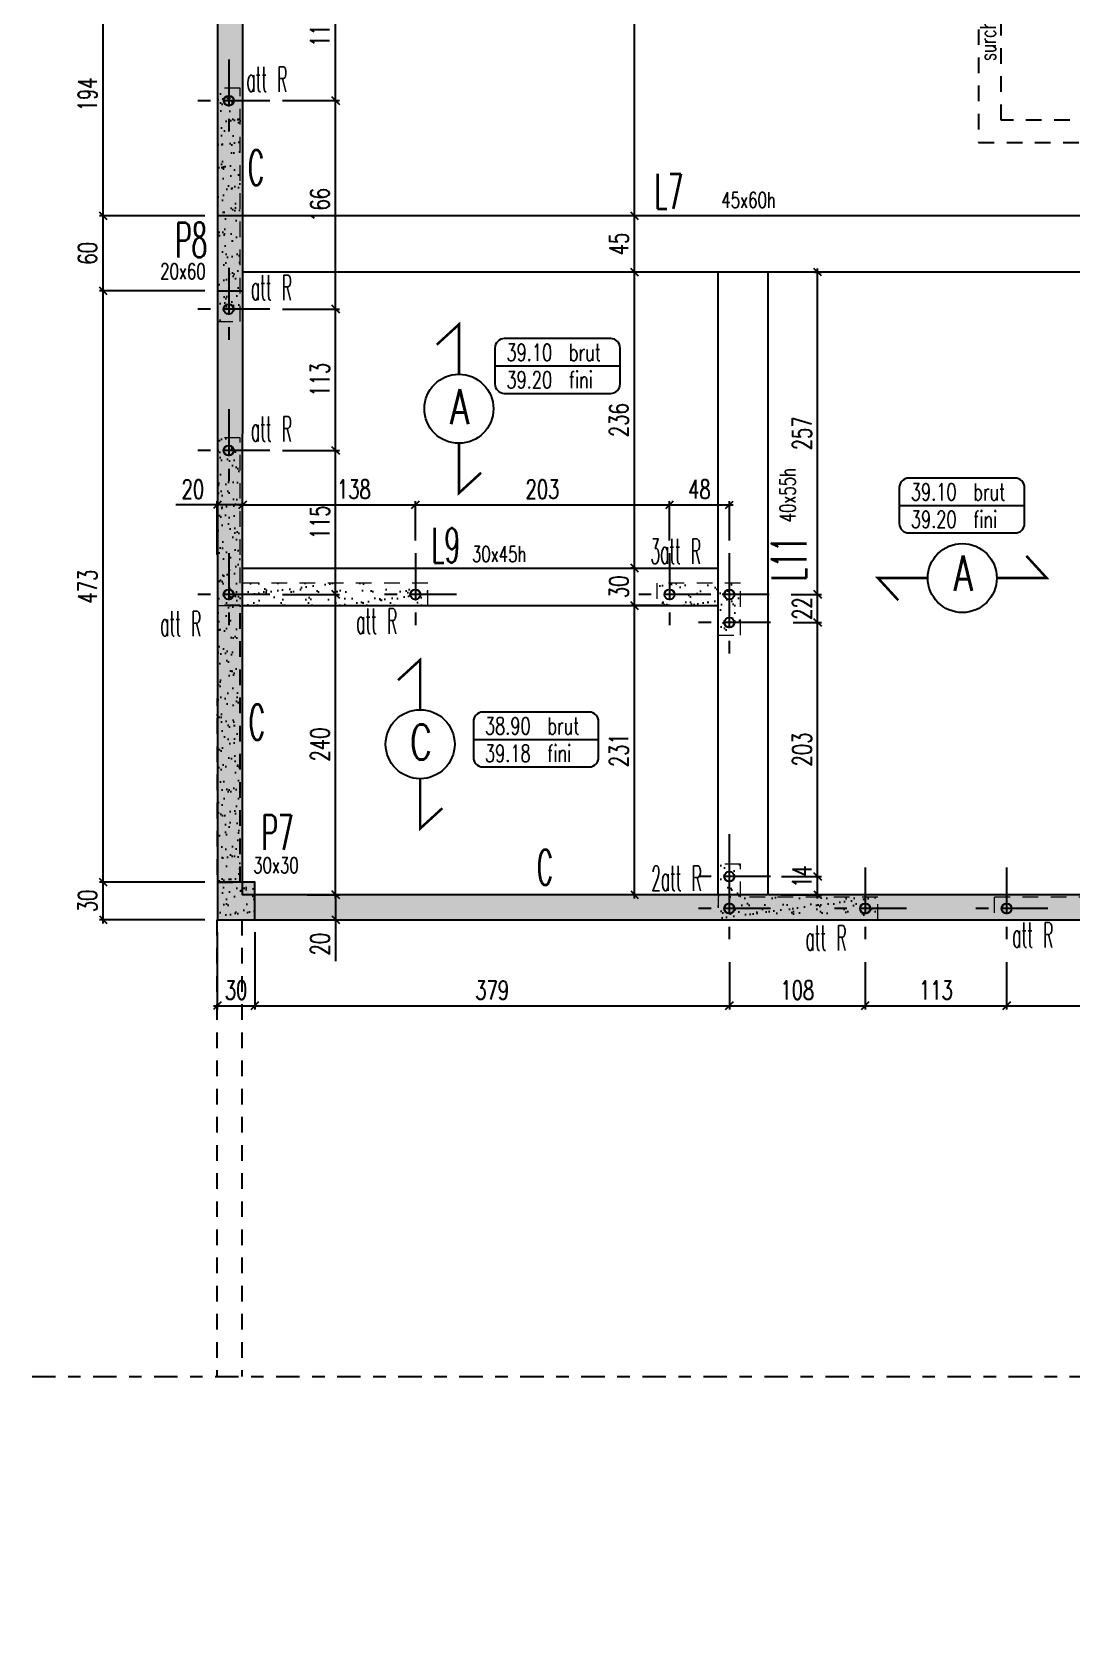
# Model space of a CAD drawing. Extents: x 308 to 437, y -199 to -146.
# Drawn here: x 322.62 to 330.93, y -183.37 to -170.57 of the extents above; entities that cross this region are included whole.
import ezdxf
from ezdxf.enums import TextEntityAlignment as Align

# ---------------------------------------------------------------- set-up
doc = ezdxf.new("R2010")
doc.units = 0
doc.header["$LTSCALE"] = 0.5
doc.header["$MEASUREMENT"] = 0
for name, pattern in [('AXES2', [1.125, 0.75, -0.125, 0.125, -0.125]), ('CACHE', [0.375, 0.25, -0.125]), ('DISCONTINU2', [0.375, 0.25, -0.125])]:
    doc.linetypes.add(name, pattern=pattern)
doc.layers.get('DEFPOINTS').update_dxf_attribs({"linetype": 'CONTINUOUS'})
for name, color, linetype in [('1_AJSA_vue2', 13, 'CONTINUOUS'), ('AXES', 6, 'AXES2'), ('COTATION', 7, 'CONTINUOUS'), ('HABILLAGE', 7, 'CONTINUOUS'), ('MURS', 3, 'CONTINUOUS'), ('PLANCHER', 7, 'CONTINUOUS'), ('POCHAGE', 254, 'CONTINUOUS'), ('POTEAUX', 1, 'CONTINUOUS'), ('POUTRES', 2, 'CONTINUOUS'), ('RAID', 1, 'CONTINUOUS'), ('RDC', 7, 'DISCONTINU2'), ('REPERAGE', 4, 'CONTINUOUS'), ('REPERE-CHAI', 4, 'CONTINUOUS'), ('REPERE-POT', 4, 'CONTINUOUS'), ('REPERE-POUT', 4, 'CONTINUOUS'), ('REPERE-RAID', 4, 'CONTINUOUS'), ('TPFI cloisonsSAAD', 4, 'CONTINUOUS')]:
    doc.layers.add(name, color=color, linetype=linetype)
doc.styles.add('ROMANS8', font='romans.shx', dxfattribs={"width": 0.7})
doc.styles.get("Standard").update_dxf_attribs({"font": 'txt.shx'})
doc.dimstyles.new('COT50 cm', dxfattribs={"dimtxt": 0.15, "dimasz": 0.06, "dimexe": 0.03, "dimexo": 0.1, "dimgap": 0.05, "dimtad": 1, "dimdec": 0, "dimlfac": 100, "dimzin": 0, "dimdsep": 46, "dimtxsty": 'ROMANS8', "dimblk1": 'OBLIQUE', "dimblk2": 'OBLIQUE', "dimsah": 1, "dimcen": 0.03, "dimdle": 0.03, "dimclrt": 1, "dimadec": 0, "dimazin": 0, "dimtfac": 1, "dimtdec": 0, "dimtmove": 0, "dimatfit": 3, "dimfxl": 0, "dimtolj": 1, "dimtzin": 0, "dimlwd": -1, "dimlwe": -1, "dimarcsym": 0})
pattern_1 = [(37.5, (-513.79323, 160.44126), (-0.004409535, 0.134877664), [0, -0.1064, 0, -0.119, 0, -0.11375]), (7.5, (-513.79323, 160.44126), (0.12388437, 0.197550225), [0, -0.0574, 0, -0.0959, 0, -0.03675]), (327.5, (-513.87933, 160.44126), (0.21798993, 0.000396134), [0, -0.035, 0, -0.126, 0, -0.1645]), (317.5, (-513.87933, 160.44126), (0.21042886, 0.06143729), [0, -0.0175, 0, -0.0826, 0, -0.0945])]

# ---------------------------------------------------------------- blocks, each defined once
blk = doc.blocks.new('139')
at = {"layer": 'HABILLAGE', "color": 7}
blk.add_line((-0.665, 0), (0.665, 0), dxfattribs=at)
at = {"layer": 'HABILLAGE'}
blk.add_lwpolyline([(-0.565, -0.291), (0.565, -0.291, 0.414214), (0.665, -0.191), (0.665, 0.191, 0.414214), (0.565, 0.291), (-0.565, 0.291, 0.414214), (-0.665, 0.191), (-0.665, -0.191, 0.414214)], format="xyb", close=True, dxfattribs=at)
at = {"layer": 'HABILLAGE', "color": 1, "width": 0.7}
for s, p in [('brut', (0.121, 0.054)), ('fini', (0.121, -0.237))]:
    blk.add_text(s, height=0.18, dxfattribs=at).set_placement(p)
for tag, p in [('NIVBRUT', (-0.543, 0.054)), ('NIVFINI', (-0.543, -0.237))]:
    blk.add_attdef(tag, p, '', height=0.18, dxfattribs=at)
blk = doc.blocks.new('_Oblique')
at = {"layer": 'COTATION', "color": 0, "lineweight": -2}
blk.add_line((-0.5, -0.5), (0.5, 0.5), dxfattribs=at)
blk = doc.blocks.new('*D926')
at = {"layer": 'COTATION', "color": 0, "transparency": 16777216}
for p, q in [((323.999, -177.366), (323.158, -177.366)), ((323.188, -177.696), (323.188, -177.336)), ((323.999, -177.666), (323.158, -177.666))]:
    blk.add_line(p, q, dxfattribs=at)
at = {"layer": 'DEFPOINTS', "color": 0, "transparency": 16777216}
for p in [(323.188, -177.366), (324.099, -177.366), (324.099, -177.666)]:
    blk.add_point(p, dxfattribs=at)
at = {"layer": 'COTATION', "color": 0, "transparency": 16777216, "xscale": 0.06, "yscale": 0.06, "zscale": 0.06}
for p, rotation in [((323.188, -177.366), 90), ((323.188, -177.666), 270)]:
    blk.add_blockref('_Oblique', p, dxfattribs=dict(at, rotation=rotation))
at = {"layer": 'COTATION', "color": 1, "transparency": 16777216, "insert": (323.063, -177.516), "char_height": 0.15, "attachment_point": 5, "rotation": 90, "style": 'ROMANS8'}
blk.add_mtext('\\A1;30', dxfattribs=at)
blk = doc.blocks.new('*D927')
at = {"layer": 'COTATION', "color": 0, "transparency": 16777216}
for p, q in [((323.999, -172.641), (323.158, -172.641)), ((323.188, -177.396), (323.188, -172.611)), ((323.999, -177.366), (323.158, -177.366))]:
    blk.add_line(p, q, dxfattribs=at)
at = {"layer": 'DEFPOINTS', "color": 0, "transparency": 16777216}
for p in [(323.188, -172.641), (324.099, -172.641), (324.099, -177.366)]:
    blk.add_point(p, dxfattribs=at)
at = {"layer": 'COTATION', "color": 0, "transparency": 16777216, "xscale": 0.06, "yscale": 0.06, "zscale": 0.06}
for p, rotation in [((323.188, -172.641), 90), ((323.188, -177.366), 270)]:
    blk.add_blockref('_Oblique', p, dxfattribs=dict(at, rotation=rotation))
at = {"layer": 'COTATION', "color": 1, "transparency": 16777216, "insert": (323.063, -175.004), "char_height": 0.15, "attachment_point": 5, "rotation": 90, "style": 'ROMANS8'}
blk.add_mtext('\\A1;473', dxfattribs=at)
blk = doc.blocks.new('*D928')
at = {"layer": 'COTATION', "color": 0, "transparency": 16777216}
for p, q in [((323.999, -172.041), (323.158, -172.041)), ((323.188, -172.671), (323.188, -172.011)), ((323.999, -172.641), (323.158, -172.641))]:
    blk.add_line(p, q, dxfattribs=at)
at = {"layer": 'DEFPOINTS', "color": 0, "transparency": 16777216}
for p in [(323.188, -172.041), (324.099, -172.041), (324.099, -172.641)]:
    blk.add_point(p, dxfattribs=at)
at = {"layer": 'COTATION', "color": 0, "transparency": 16777216, "xscale": 0.06, "yscale": 0.06, "zscale": 0.06}
for p, rotation in [((323.188, -172.041), 90), ((323.188, -172.641), 270)]:
    blk.add_blockref('_Oblique', p, dxfattribs=dict(at, rotation=rotation))
at = {"layer": 'COTATION', "color": 1, "transparency": 16777216, "insert": (323.063, -172.341), "char_height": 0.15, "attachment_point": 5, "rotation": 90, "style": 'ROMANS8'}
blk.add_mtext('\\A1;60', dxfattribs=at)
blk = doc.blocks.new('*D929')
at = {"layer": 'COTATION', "color": 0, "transparency": 16777216}
for p, q in [((324, -170.101), (323.158, -170.101)), ((323.188, -172.071), (323.188, -170.071)), ((323.999, -172.041), (323.158, -172.041))]:
    blk.add_line(p, q, dxfattribs=at)
at = {"layer": 'DEFPOINTS', "color": 0, "transparency": 16777216}
for p in [(323.188, -170.101), (324.1, -170.101), (324.099, -172.041)]:
    blk.add_point(p, dxfattribs=at)
at = {"layer": 'COTATION', "color": 0, "transparency": 16777216, "xscale": 0.06, "yscale": 0.06, "zscale": 0.06}
for p, rotation in [((323.188, -170.101), 90), ((323.188, -172.041), 270)]:
    blk.add_blockref('_Oblique', p, dxfattribs=dict(at, rotation=rotation))
at = {"layer": 'COTATION', "color": 1, "transparency": 16777216, "insert": (323.063, -171.071), "char_height": 0.15, "attachment_point": 5, "rotation": 90, "style": 'ROMANS8'}
blk.add_mtext('\\A1;194', dxfattribs=at)
blk = doc.blocks.new('*D933')
at = {"layer": 'COTATION', "color": 0, "transparency": 16777216}
for p, q in [((324.816, -177.466), (325.074, -177.466)), ((325.044, -177.466), (325.044, -177.696)), ((324.816, -177.666), (325.074, -177.666)), ((325.044, -177.666), (325.044, -177.996))]:
    blk.add_line(p, q, dxfattribs=at)
at = {"layer": 'DEFPOINTS', "color": 0, "transparency": 16777216}
for p in [(324.716, -177.466), (325.044, -177.466), (324.716, -177.666)]:
    blk.add_point(p, dxfattribs=at)
at = {"layer": 'COTATION', "color": 0, "transparency": 16777216, "xscale": 0.06, "yscale": 0.06, "zscale": 0.06}
for p, rotation in [((325.044, -177.466), 90), ((325.044, -177.666), 270)]:
    blk.add_blockref('_Oblique', p, dxfattribs=dict(at, rotation=rotation))
at = {"layer": 'COTATION', "color": 1, "transparency": 16777216, "insert": (324.919, -177.861), "char_height": 0.15, "attachment_point": 5, "rotation": 90, "style": 'ROMANS8'}
blk.add_mtext('\\A1;20', dxfattribs=at)
blk = doc.blocks.new('*D934')
at = {"layer": 'COTATION', "color": 0, "transparency": 16777216}
for p, q in [((324.619, -175.066), (325.074, -175.066)), ((325.044, -177.496), (325.044, -175.036)), ((324.816, -177.466), (325.074, -177.466))]:
    blk.add_line(p, q, dxfattribs=at)
at = {"layer": 'DEFPOINTS', "color": 0, "transparency": 16777216}
for p in [(324.519, -175.066), (325.044, -175.066), (324.716, -177.466)]:
    blk.add_point(p, dxfattribs=at)
at = {"layer": 'COTATION', "color": 0, "transparency": 16777216, "xscale": 0.06, "yscale": 0.06, "zscale": 0.06}
for p, rotation in [((325.044, -175.066), 90), ((325.044, -177.466), 270)]:
    blk.add_blockref('_Oblique', p, dxfattribs=dict(at, rotation=rotation))
at = {"layer": 'COTATION', "color": 1, "transparency": 16777216, "insert": (324.919, -176.266), "char_height": 0.15, "attachment_point": 5, "rotation": 90, "style": 'ROMANS8'}
blk.add_mtext('\\A1;240', dxfattribs=at)
blk = doc.blocks.new('*D935')
at = {"layer": 'COTATION', "color": 0, "transparency": 16777216}
for p, q in [((324.619, -173.916), (325.074, -173.916)), ((325.044, -175.096), (325.044, -173.886)), ((324.619, -175.066), (325.074, -175.066))]:
    blk.add_line(p, q, dxfattribs=at)
at = {"layer": 'DEFPOINTS', "color": 0, "transparency": 16777216}
for p in [(324.519, -173.916), (325.044, -173.916), (324.519, -175.066)]:
    blk.add_point(p, dxfattribs=at)
at = {"layer": 'COTATION', "color": 0, "transparency": 16777216, "xscale": 0.06, "yscale": 0.06, "zscale": 0.06}
for p, rotation in [((325.044, -173.916), 90), ((325.044, -175.066), 270)]:
    blk.add_blockref('_Oblique', p, dxfattribs=dict(at, rotation=rotation))
at = {"layer": 'COTATION', "color": 1, "transparency": 16777216, "insert": (324.919, -174.491), "char_height": 0.15, "attachment_point": 5, "rotation": 90, "style": 'ROMANS8'}
blk.add_mtext('\\A1;115', dxfattribs=at)
blk = doc.blocks.new('*D936')
at = {"layer": 'COTATION', "color": 0, "transparency": 16777216}
for p, q in [((324.619, -172.786), (325.074, -172.786)), ((325.044, -173.946), (325.044, -172.756)), ((324.619, -173.916), (325.074, -173.916))]:
    blk.add_line(p, q, dxfattribs=at)
at = {"layer": 'DEFPOINTS', "color": 0, "transparency": 16777216}
for p in [(324.519, -172.786), (325.044, -172.786), (324.519, -173.916)]:
    blk.add_point(p, dxfattribs=at)
at = {"layer": 'COTATION', "color": 0, "transparency": 16777216, "xscale": 0.06, "yscale": 0.06, "zscale": 0.06}
for p, rotation in [((325.044, -172.786), 90), ((325.044, -173.916), 270)]:
    blk.add_blockref('_Oblique', p, dxfattribs=dict(at, rotation=rotation))
at = {"layer": 'COTATION', "color": 1, "transparency": 16777216, "insert": (324.919, -173.351), "char_height": 0.15, "attachment_point": 5, "rotation": 90, "style": 'ROMANS8'}
blk.add_mtext('\\A1;113', dxfattribs=at)
blk = doc.blocks.new('*D937')
at = {"layer": 'COTATION', "color": 0, "transparency": 16777216}
for p, q in [((324.619, -171.121), (325.074, -171.121)), ((325.044, -172.816), (325.044, -171.091)), ((324.619, -172.786), (325.074, -172.786))]:
    blk.add_line(p, q, dxfattribs=at)
at = {"layer": 'DEFPOINTS', "color": 0, "transparency": 16777216}
for p in [(324.519, -171.121), (325.044, -171.121), (324.519, -172.786)]:
    blk.add_point(p, dxfattribs=at)
at = {"layer": 'COTATION', "color": 0, "transparency": 16777216, "xscale": 0.06, "yscale": 0.06, "zscale": 0.06}
for p, rotation in [((325.044, -171.121), 90), ((325.044, -172.786), 270)]:
    blk.add_blockref('_Oblique', p, dxfattribs=dict(at, rotation=rotation))
at = {"layer": 'COTATION', "color": 1, "transparency": 16777216, "insert": (324.919, -171.954), "char_height": 0.15, "attachment_point": 5, "rotation": 90, "style": 'ROMANS8'}
blk.add_mtext('\\A1;166', dxfattribs=at)
blk = doc.blocks.new('*D938')
at = {"layer": 'COTATION', "color": 0, "transparency": 16777216}
for p, q in [((324.619, -169.991), (325.074, -169.991)), ((325.044, -171.151), (325.044, -169.961)), ((324.619, -171.121), (325.074, -171.121))]:
    blk.add_line(p, q, dxfattribs=at)
at = {"layer": 'DEFPOINTS', "color": 0, "transparency": 16777216}
for p in [(324.519, -169.991), (325.044, -169.991), (324.519, -171.121)]:
    blk.add_point(p, dxfattribs=at)
at = {"layer": 'COTATION', "color": 0, "transparency": 16777216, "xscale": 0.06, "yscale": 0.06, "zscale": 0.06}
for p, rotation in [((325.044, -169.991), 90), ((325.044, -171.121), 270)]:
    blk.add_blockref('_Oblique', p, dxfattribs=dict(at, rotation=rotation))
at = {"layer": 'COTATION', "color": 1, "transparency": 16777216, "insert": (324.919, -170.556), "char_height": 0.15, "attachment_point": 5, "rotation": 90, "style": 'ROMANS8'}
blk.add_mtext('\\A1;113', dxfattribs=at)
blk = doc.blocks.new('*D948')
at = {"layer": 'COTATION', "color": 0, "transparency": 16777216}
for p, q in [((327.432, -177.496), (327.432, -175.126)), ((327.717, -175.156), (327.402, -175.156)), ((327.829, -177.466), (327.402, -177.466))]:
    blk.add_line(p, q, dxfattribs=at)
at = {"layer": 'DEFPOINTS', "color": 0, "transparency": 16777216}
for p in [(327.432, -175.156), (327.817, -175.156), (327.929, -177.466)]:
    blk.add_point(p, dxfattribs=at)
at = {"layer": 'COTATION', "color": 0, "transparency": 16777216, "xscale": 0.06, "yscale": 0.06, "zscale": 0.06}
for p, rotation in [((327.432, -175.156), 90), ((327.432, -177.466), 270)]:
    blk.add_blockref('_Oblique', p, dxfattribs=dict(at, rotation=rotation))
at = {"layer": 'COTATION', "color": 1, "transparency": 16777216, "insert": (327.307, -176.311), "char_height": 0.15, "attachment_point": 5, "rotation": 90, "style": 'ROMANS8'}
blk.add_mtext('\\A1;231', dxfattribs=at)
blk = doc.blocks.new('*D949')
at = {"layer": 'COTATION', "color": 0, "transparency": 16777216}
for p, q in [((327.44, -174.856), (327.402, -174.856)), ((327.432, -175.186), (327.432, -174.826)), ((327.717, -175.156), (327.402, -175.156))]:
    blk.add_line(p, q, dxfattribs=at)
at = {"layer": 'DEFPOINTS', "color": 0, "transparency": 16777216}
for p in [(327.432, -174.856), (327.54, -174.856), (327.817, -175.156)]:
    blk.add_point(p, dxfattribs=at)
at = {"layer": 'COTATION', "color": 0, "transparency": 16777216, "xscale": 0.06, "yscale": 0.06, "zscale": 0.06}
for p, rotation in [((327.432, -174.856), 90), ((327.432, -175.156), 270)]:
    blk.add_blockref('_Oblique', p, dxfattribs=dict(at, rotation=rotation))
at = {"layer": 'COTATION', "color": 1, "transparency": 16777216, "insert": (327.307, -175.006), "char_height": 0.15, "attachment_point": 5, "rotation": 90, "style": 'ROMANS8'}
blk.add_mtext('\\A1;30', dxfattribs=at)
blk = doc.blocks.new('*D950')
at = {"layer": 'COTATION', "color": 0, "transparency": 16777216}
for p, q in [((327.487, -172.491), (327.402, -172.491)), ((327.432, -174.886), (327.432, -172.461)), ((327.44, -174.856), (327.402, -174.856))]:
    blk.add_line(p, q, dxfattribs=at)
at = {"layer": 'DEFPOINTS', "color": 0, "transparency": 16777216}
for p in [(327.432, -172.491), (327.587, -172.491), (327.54, -174.856)]:
    blk.add_point(p, dxfattribs=at)
at = {"layer": 'COTATION', "color": 0, "transparency": 16777216, "xscale": 0.06, "yscale": 0.06, "zscale": 0.06}
for p, rotation in [((327.432, -172.491), 90), ((327.432, -174.856), 270)]:
    blk.add_blockref('_Oblique', p, dxfattribs=dict(at, rotation=rotation))
at = {"layer": 'COTATION', "color": 1, "transparency": 16777216, "insert": (327.307, -173.674), "char_height": 0.15, "attachment_point": 5, "rotation": 90, "style": 'ROMANS8'}
blk.add_mtext('\\A1;236', dxfattribs=at)
blk = doc.blocks.new('*D951')
at = {"layer": 'COTATION', "color": 0, "transparency": 16777216}
for p, q in [((327.638, -172.041), (327.402, -172.041)), ((327.432, -172.521), (327.432, -172.011)), ((327.487, -172.491), (327.402, -172.491))]:
    blk.add_line(p, q, dxfattribs=at)
at = {"layer": 'DEFPOINTS', "color": 0, "transparency": 16777216}
for p in [(327.432, -172.041), (327.738, -172.041), (327.587, -172.491)]:
    blk.add_point(p, dxfattribs=at)
at = {"layer": 'COTATION', "color": 0, "transparency": 16777216, "xscale": 0.06, "yscale": 0.06, "zscale": 0.06}
for p, rotation in [((327.432, -172.041), 90), ((327.432, -172.491), 270)]:
    blk.add_blockref('_Oblique', p, dxfattribs=dict(at, rotation=rotation))
at = {"layer": 'COTATION', "color": 1, "transparency": 16777216, "insert": (327.307, -172.266), "char_height": 0.15, "attachment_point": 5, "rotation": 90, "style": 'ROMANS8'}
blk.add_mtext('\\A1;45', dxfattribs=at)
blk = doc.blocks.new('*D952')
at = {"layer": 'COTATION', "color": 0, "transparency": 16777216}
for p, q in [((327.669, -166.141), (327.402, -166.141)), ((327.432, -172.071), (327.432, -166.111)), ((327.638, -172.041), (327.402, -172.041))]:
    blk.add_line(p, q, dxfattribs=at)
at = {"layer": 'DEFPOINTS', "color": 0, "transparency": 16777216}
for p in [(327.432, -166.141), (327.769, -166.141), (327.738, -172.041)]:
    blk.add_point(p, dxfattribs=at)
at = {"layer": 'COTATION', "color": 0, "transparency": 16777216, "xscale": 0.06, "yscale": 0.06, "zscale": 0.06}
for p, rotation in [((327.432, -166.141), 90), ((327.432, -172.041), 270)]:
    blk.add_blockref('_Oblique', p, dxfattribs=dict(at, rotation=rotation))
at = {"layer": 'COTATION', "color": 1, "transparency": 16777216, "insert": (327.307, -169.091), "char_height": 0.15, "attachment_point": 5, "rotation": 90, "style": 'ROMANS8'}
blk.add_mtext('\\A1;590', dxfattribs=at)
blk = doc.blocks.new('*D955')
at = {"layer": 'COTATION', "color": 0, "transparency": 16777216}
for p, q in [((324.099, -174.351), (323.769, -174.351)), ((324.301, -174.351), (324.069, -174.351)), ((324.099, -174.749), (324.099, -174.321)), ((324.301, -174.756), (324.301, -174.321))]:
    blk.add_line(p, q, dxfattribs=at)
at = {"layer": 'DEFPOINTS', "color": 0, "transparency": 16777216}
for p in [(324.301, -174.351), (324.099, -174.849), (324.301, -174.856)]:
    blk.add_point(p, dxfattribs=at)
at = {"layer": 'COTATION', "color": 0, "transparency": 16777216, "xscale": 0.06, "yscale": 0.06, "zscale": 0.06, "rotation": 180}
blk.add_blockref('_Oblique', (324.099, -174.351), dxfattribs=at)
at = {"layer": 'COTATION', "color": 0, "transparency": 16777216, "xscale": 0.06, "yscale": 0.06, "zscale": 0.06}
blk.add_blockref('_Oblique', (324.301, -174.351), dxfattribs=at)
at = {"layer": 'COTATION', "color": 1, "transparency": 16777216, "insert": (323.904, -174.226), "char_height": 0.15, "attachment_point": 5, "style": 'ROMANS8'}
blk.add_mtext('\\A1;20', dxfattribs=at)
blk = doc.blocks.new('*D956')
at = {"layer": 'COTATION', "color": 0, "transparency": 16777216}
for p, q in [((324.271, -174.351), (325.711, -174.351)), ((324.301, -174.756), (324.301, -174.321)), ((325.681, -174.637), (325.681, -174.321))]:
    blk.add_line(p, q, dxfattribs=at)
at = {"layer": 'DEFPOINTS', "color": 0, "transparency": 16777216}
for p in [(325.681, -174.351), (325.681, -174.737), (324.301, -174.856)]:
    blk.add_point(p, dxfattribs=at)
at = {"layer": 'COTATION', "color": 0, "transparency": 16777216, "xscale": 0.06, "yscale": 0.06, "zscale": 0.06, "rotation": 180}
blk.add_blockref('_Oblique', (324.301, -174.351), dxfattribs=at)
at = {"layer": 'COTATION', "color": 0, "transparency": 16777216, "xscale": 0.06, "yscale": 0.06, "zscale": 0.06}
blk.add_blockref('_Oblique', (325.681, -174.351), dxfattribs=at)
at = {"layer": 'COTATION', "color": 1, "transparency": 16777216, "insert": (325.19, -174.226), "char_height": 0.15, "attachment_point": 5, "style": 'ROMANS8'}
blk.add_mtext('\\A1;138', dxfattribs=at)
blk = doc.blocks.new('*D957')
at = {"layer": 'COTATION', "color": 0, "transparency": 16777216}
for p, q in [((325.651, -174.351), (327.741, -174.351)), ((325.681, -174.637), (325.681, -174.321)), ((327.711, -174.637), (327.711, -174.321))]:
    blk.add_line(p, q, dxfattribs=at)
at = {"layer": 'DEFPOINTS', "color": 0, "transparency": 16777216}
for p in [(327.711, -174.351), (325.681, -174.737), (327.711, -174.737)]:
    blk.add_point(p, dxfattribs=at)
at = {"layer": 'COTATION', "color": 0, "transparency": 16777216, "xscale": 0.06, "yscale": 0.06, "zscale": 0.06, "rotation": 180}
blk.add_blockref('_Oblique', (325.681, -174.351), dxfattribs=at)
at = {"layer": 'COTATION', "color": 0, "transparency": 16777216, "xscale": 0.06, "yscale": 0.06, "zscale": 0.06}
blk.add_blockref('_Oblique', (327.711, -174.351), dxfattribs=at)
at = {"layer": 'COTATION', "color": 1, "transparency": 16777216, "insert": (326.696, -174.226), "char_height": 0.15, "attachment_point": 5, "style": 'ROMANS8'}
blk.add_mtext('\\A1;203', dxfattribs=at)
blk = doc.blocks.new('*D958')
at = {"layer": 'COTATION', "color": 0, "transparency": 16777216}
for p, q in [((327.681, -174.351), (328.219, -174.351)), ((327.711, -174.637), (327.711, -174.321)), ((328.189, -174.637), (328.189, -174.321))]:
    blk.add_line(p, q, dxfattribs=at)
at = {"layer": 'DEFPOINTS', "color": 0, "transparency": 16777216}
for p in [(328.189, -174.351), (327.711, -174.737), (328.189, -174.737)]:
    blk.add_point(p, dxfattribs=at)
at = {"layer": 'COTATION', "color": 0, "transparency": 16777216, "xscale": 0.06, "yscale": 0.06, "zscale": 0.06, "rotation": 180}
blk.add_blockref('_Oblique', (327.711, -174.351), dxfattribs=at)
at = {"layer": 'COTATION', "color": 0, "transparency": 16777216, "xscale": 0.06, "yscale": 0.06, "zscale": 0.06}
blk.add_blockref('_Oblique', (328.189, -174.351), dxfattribs=at)
at = {"layer": 'COTATION', "color": 1, "transparency": 16777216, "insert": (327.95, -174.226), "char_height": 0.15, "attachment_point": 5, "style": 'ROMANS8'}
blk.add_mtext('\\A1;48', dxfattribs=at)
blk = doc.blocks.new('*D959')
at = {"layer": 'COTATION', "color": 0, "transparency": 16777216}
for p, q in [((328.894, -177.496), (328.894, -177.291)), ((328.606, -177.321), (328.924, -177.321)), ((328.599, -177.466), (328.924, -177.466))]:
    blk.add_line(p, q, dxfattribs=at)
at = {"layer": 'DEFPOINTS', "color": 0, "transparency": 16777216}
for p in [(328.506, -177.321), (328.894, -177.321), (328.499, -177.466)]:
    blk.add_point(p, dxfattribs=at)
at = {"layer": 'COTATION', "color": 0, "transparency": 16777216, "xscale": 0.06, "yscale": 0.06, "zscale": 0.06}
for p, rotation in [((328.894, -177.321), 90), ((328.894, -177.466), 270)]:
    blk.add_blockref('_Oblique', p, dxfattribs=dict(at, rotation=rotation))
at = {"layer": 'COTATION', "color": 1, "transparency": 16777216, "insert": (328.769, -177.321), "char_height": 0.15, "attachment_point": 5, "rotation": 90, "style": 'ROMANS8'}
blk.add_mtext('\\A1;14', dxfattribs=at)
blk = doc.blocks.new('*D960')
at = {"layer": 'COTATION', "color": 0, "transparency": 16777216}
for p, q in [((328.7, -175.291), (328.924, -175.291)), ((328.894, -177.351), (328.894, -175.261)), ((328.606, -177.321), (328.924, -177.321))]:
    blk.add_line(p, q, dxfattribs=at)
at = {"layer": 'DEFPOINTS', "color": 0, "transparency": 16777216}
for p in [(328.6, -175.291), (328.894, -175.291), (328.506, -177.321)]:
    blk.add_point(p, dxfattribs=at)
at = {"layer": 'COTATION', "color": 0, "transparency": 16777216, "xscale": 0.06, "yscale": 0.06, "zscale": 0.06}
for p, rotation in [((328.894, -175.291), 90), ((328.894, -177.321), 270)]:
    blk.add_blockref('_Oblique', p, dxfattribs=dict(at, rotation=rotation))
at = {"layer": 'COTATION', "color": 1, "transparency": 16777216, "insert": (328.769, -176.306), "char_height": 0.15, "attachment_point": 5, "rotation": 90, "style": 'ROMANS8'}
blk.add_mtext('\\A1;203', dxfattribs=at)
blk = doc.blocks.new('*D961')
at = {"layer": 'COTATION', "color": 0, "transparency": 16777216}
for p, q in [((328.682, -175.066), (328.924, -175.066)), ((328.894, -175.321), (328.894, -175.036)), ((328.7, -175.291), (328.924, -175.291))]:
    blk.add_line(p, q, dxfattribs=at)
at = {"layer": 'DEFPOINTS', "color": 0, "transparency": 16777216}
for p in [(328.582, -175.066), (328.894, -175.066), (328.6, -175.291)]:
    blk.add_point(p, dxfattribs=at)
at = {"layer": 'COTATION', "color": 0, "transparency": 16777216, "xscale": 0.06, "yscale": 0.06, "zscale": 0.06}
for p, rotation in [((328.894, -175.066), 90), ((328.894, -175.291), 270)]:
    blk.add_blockref('_Oblique', p, dxfattribs=dict(at, rotation=rotation))
at = {"layer": 'COTATION', "color": 1, "transparency": 16777216, "insert": (328.769, -175.179), "char_height": 0.15, "attachment_point": 5, "rotation": 90, "style": 'ROMANS8'}
blk.add_mtext('\\A1;22', dxfattribs=at)
blk = doc.blocks.new('*D962')
at = {"layer": 'COTATION', "color": 0, "transparency": 16777216}
for p, q in [((328.869, -172.491), (328.924, -172.491)), ((328.894, -175.096), (328.894, -172.461)), ((328.682, -175.066), (328.924, -175.066))]:
    blk.add_line(p, q, dxfattribs=at)
at = {"layer": 'DEFPOINTS', "color": 0, "transparency": 16777216}
for p in [(328.769, -172.491), (328.894, -172.491), (328.582, -175.066)]:
    blk.add_point(p, dxfattribs=at)
at = {"layer": 'COTATION', "color": 0, "transparency": 16777216, "xscale": 0.06, "yscale": 0.06, "zscale": 0.06}
for p, rotation in [((328.894, -172.491), 90), ((328.894, -175.066), 270)]:
    blk.add_blockref('_Oblique', p, dxfattribs=dict(at, rotation=rotation))
at = {"layer": 'COTATION', "color": 1, "transparency": 16777216, "insert": (328.769, -173.779), "char_height": 0.15, "attachment_point": 5, "rotation": 90, "style": 'ROMANS8'}
blk.add_mtext('\\A1;257', dxfattribs=at)
blk = doc.blocks.new('*D1414')
at = {"layer": 'COTATION', "color": 0, "transparency": 16777216}
for p, q in [((324.099, -177.766), (324.099, -178.383)), ((324.399, -177.766), (324.399, -178.383)), ((324.069, -178.353), (324.429, -178.353))]:
    blk.add_line(p, q, dxfattribs=at)
at = {"layer": 'DEFPOINTS', "color": 0, "transparency": 16777216}
for p in [(324.099, -177.666), (324.399, -177.666), (324.399, -178.353)]:
    blk.add_point(p, dxfattribs=at)
at = {"layer": 'COTATION', "color": 0, "transparency": 16777216, "xscale": 0.06, "yscale": 0.06, "zscale": 0.06, "rotation": 180}
blk.add_blockref('_Oblique', (324.099, -178.353), dxfattribs=at)
at = {"layer": 'COTATION', "color": 0, "transparency": 16777216, "xscale": 0.06, "yscale": 0.06, "zscale": 0.06}
blk.add_blockref('_Oblique', (324.399, -178.353), dxfattribs=at)
at = {"layer": 'COTATION', "color": 1, "transparency": 16777216, "insert": (324.249, -178.228), "char_height": 0.15, "attachment_point": 5, "style": 'ROMANS8'}
blk.add_mtext('\\A1;30', dxfattribs=at)
blk = doc.blocks.new('*D1415')
at = {"layer": 'COTATION', "color": 0, "transparency": 16777216}
for p, q in [((324.399, -177.766), (324.399, -178.383)), ((328.189, -178.005), (328.189, -178.383)), ((324.369, -178.353), (328.219, -178.353))]:
    blk.add_line(p, q, dxfattribs=at)
at = {"layer": 'DEFPOINTS', "color": 0, "transparency": 16777216}
for p in [(324.399, -177.666), (328.189, -177.905), (328.189, -178.353)]:
    blk.add_point(p, dxfattribs=at)
at = {"layer": 'COTATION', "color": 0, "transparency": 16777216, "xscale": 0.06, "yscale": 0.06, "zscale": 0.06, "rotation": 180}
blk.add_blockref('_Oblique', (324.399, -178.353), dxfattribs=at)
at = {"layer": 'COTATION', "color": 0, "transparency": 16777216, "xscale": 0.06, "yscale": 0.06, "zscale": 0.06}
blk.add_blockref('_Oblique', (328.189, -178.353), dxfattribs=at)
at = {"layer": 'COTATION', "color": 1, "transparency": 16777216, "insert": (326.294, -178.228), "char_height": 0.15, "attachment_point": 5, "style": 'ROMANS8'}
blk.add_mtext('\\A1;379', dxfattribs=at)
blk = doc.blocks.new('*D1416')
at = {"layer": 'COTATION', "color": 0, "transparency": 16777216}
for p, q in [((328.189, -178.005), (328.189, -178.383)), ((329.274, -178.005), (329.274, -178.383)), ((328.159, -178.353), (329.304, -178.353))]:
    blk.add_line(p, q, dxfattribs=at)
at = {"layer": 'DEFPOINTS', "color": 0, "transparency": 16777216}
for p in [(328.189, -177.905), (329.274, -177.905), (329.274, -178.353)]:
    blk.add_point(p, dxfattribs=at)
at = {"layer": 'COTATION', "color": 0, "transparency": 16777216, "xscale": 0.06, "yscale": 0.06, "zscale": 0.06, "rotation": 180}
blk.add_blockref('_Oblique', (328.189, -178.353), dxfattribs=at)
at = {"layer": 'COTATION', "color": 0, "transparency": 16777216, "xscale": 0.06, "yscale": 0.06, "zscale": 0.06}
blk.add_blockref('_Oblique', (329.274, -178.353), dxfattribs=at)
at = {"layer": 'COTATION', "color": 1, "transparency": 16777216, "insert": (328.732, -178.228), "char_height": 0.15, "attachment_point": 5, "style": 'ROMANS8'}
blk.add_mtext('\\A1;108', dxfattribs=at)
blk = doc.blocks.new('*D1417')
at = {"layer": 'COTATION', "color": 0, "transparency": 16777216}
for p, q in [((329.274, -178.005), (329.274, -178.383)), ((330.404, -178.005), (330.404, -178.383)), ((329.244, -178.353), (330.434, -178.353))]:
    blk.add_line(p, q, dxfattribs=at)
at = {"layer": 'DEFPOINTS', "color": 0, "transparency": 16777216}
for p in [(329.274, -177.905), (330.404, -177.905), (330.404, -178.353)]:
    blk.add_point(p, dxfattribs=at)
at = {"layer": 'COTATION', "color": 0, "transparency": 16777216, "xscale": 0.06, "yscale": 0.06, "zscale": 0.06, "rotation": 180}
blk.add_blockref('_Oblique', (329.274, -178.353), dxfattribs=at)
at = {"layer": 'COTATION', "color": 0, "transparency": 16777216, "xscale": 0.06, "yscale": 0.06, "zscale": 0.06}
blk.add_blockref('_Oblique', (330.404, -178.353), dxfattribs=at)
at = {"layer": 'COTATION', "color": 1, "transparency": 16777216, "insert": (329.839, -178.228), "char_height": 0.15, "attachment_point": 5, "style": 'ROMANS8'}
blk.add_mtext('\\A1;113', dxfattribs=at)
blk = doc.blocks.new('*D1418')
at = {"layer": 'COTATION', "color": 0, "transparency": 16777216}
for p, q in [((330.404, -178.005), (330.404, -178.383)), ((332.888, -178.005), (332.888, -178.383)), ((330.374, -178.353), (332.918, -178.353))]:
    blk.add_line(p, q, dxfattribs=at)
at = {"layer": 'DEFPOINTS', "color": 0, "transparency": 16777216}
for p in [(330.404, -177.905), (332.888, -177.905), (332.888, -178.353)]:
    blk.add_point(p, dxfattribs=at)
at = {"layer": 'COTATION', "color": 0, "transparency": 16777216, "xscale": 0.06, "yscale": 0.06, "zscale": 0.06, "rotation": 180}
blk.add_blockref('_Oblique', (330.404, -178.353), dxfattribs=at)
at = {"layer": 'COTATION', "color": 0, "transparency": 16777216, "xscale": 0.06, "yscale": 0.06, "zscale": 0.06}
blk.add_blockref('_Oblique', (332.888, -178.353), dxfattribs=at)
at = {"layer": 'COTATION', "color": 1, "transparency": 16777216, "insert": (331.646, -178.228), "char_height": 0.15, "attachment_point": 5, "style": 'ROMANS8'}
blk.add_mtext('\\A1;248', dxfattribs=at)
blk = doc.blocks.new('A$C6B096A38')
at = {"layer": 'POCHAGE'}
h = blk.add_hatch(dxfattribs=at)
h.set_pattern_fill('AR-SAND', color=0, scale=0.07)
h.set_pattern_definition(pattern_1)
h.paths.add_polyline_path([(-21.814, -10.58), (-21.997, -10.58), (-21.997, -12.445), (-21.814, -12.445)])
h = blk.add_hatch(dxfattribs=at)
h.set_pattern_fill('AR-SAND', color=0, scale=0.07)
h.set_pattern_definition(pattern_1)
h.paths.add_polyline_path([(-13.108, -17.045), (-14.36, -17.045), (-14.36, -10.835), (-14.54, -10.835), (-14.54, -17.045), (-15.792, -17.045), (-15.792, -17.225), (-13.108, -17.225)])
h = blk.add_hatch(dxfattribs=at)
h.set_pattern_fill('AR-SAND', color=0, scale=0.07)
h.set_pattern_definition(pattern_1)
h.paths.add_polyline_path([(-20.315, -14.535), (-21.815, -14.535), (-21.815, -13.375), (-21.997, -13.375), (-21.997, -14.715), (-20.315, -14.715)])
h = blk.add_hatch(dxfattribs=at)
h.set_pattern_fill('AR-SAND', color=0, scale=0.07)
h.set_pattern_definition(pattern_1)
h.paths.add_polyline_path([(-17.817, -14.535), (-18.485, -14.535), (-18.485, -14.715), (-17.997, -14.715), (-17.997, -14.95), (-17.817, -14.95)])
h = blk.add_hatch(dxfattribs=at)
h.set_pattern_fill('AR-SAND', color=0, scale=0.07)
h.set_pattern_definition(pattern_1)
h.paths.add_polyline_path([(-16.722, -17.045), (-17.817, -17.045), (-17.817, -16.78), (-17.997, -16.78), (-17.997, -17.225), (-16.722, -17.225)])
h = blk.add_hatch(dxfattribs=at)
h.set_pattern_fill('AR-SAND', color=0, scale=0.07)
h.set_pattern_definition(pattern_1)
h.paths.add_polyline_path([(-21.697, -16.925), (-21.997, -16.925), (-21.997, -17.225), (-21.697, -17.225)])
at = {"layer": 'AXES', "color": 1}
for p, q in [((-21.905, -10.351), (-21.905, -11.009)), ((-21.576, -10.68), (-22.234, -10.68)), ((-21.906, -12.016), (-21.906, -12.674)), ((-21.577, -12.345), (-22.234, -12.345)), ((-21.906, -13.146), (-21.906, -13.804)), ((-21.577, -13.475), (-22.234, -13.475)), ((-21.906, -14.296), (-21.906, -14.954)), ((-20.415, -14.296), (-20.415, -14.954)), ((-18.385, -14.296), (-18.385, -14.954)), ((-17.907, -14.296), (-17.907, -14.954)), ((-17.907, -14.521), (-17.907, -15.179)), ((-21.577, -14.625), (-22.235, -14.625)), ((-20.086, -14.625), (-20.744, -14.625)), ((-18.056, -14.625), (-18.714, -14.625)), ((-17.588, -14.625), (-18.246, -14.625)), ((-17.578, -14.85), (-18.236, -14.85)), ((-17.907, -16.541), (-17.907, -17.199)), ((-17.578, -16.88), (-18.236, -16.88)), ((-17.907, -16.806), (-17.907, -17.464)), ((-16.822, -16.806), (-16.822, -17.464)), ((-15.692, -16.806), (-15.692, -17.464)), ((-17.578, -17.135), (-18.236, -17.135)), ((-16.493, -17.135), (-17.151, -17.135)), ((-15.363, -17.135), (-16.021, -17.135))]:
    blk.add_line(p, q, dxfattribs=at)
at = {"layer": 'RAID'}
for centre in [(-21.905, -10.68), (-21.906, -12.345), (-21.906, -13.475), (-21.906, -14.625), (-20.415, -14.625), (-18.385, -14.625), (-17.907, -14.625), (-17.907, -14.85), (-17.907, -16.88), (-17.907, -17.135), (-16.822, -17.135), (-15.692, -17.135)]:
    blk.add_circle(centre, 0.04, dxfattribs=at)
at = {"layer": 'RDC', "linetype": 'CACHE', "lineweight": 15}
for points in [[(-21.814, -10.58), (-21.997, -10.58), (-21.997, -12.445), (-21.814, -12.445)], [(-14.54, -17.045), (-15.792, -17.045), (-15.792, -17.225), (-13.108, -17.225), (-13.108, -17.045), (-14.36, -17.045), (-14.36, -10.835), (-14.54, -10.835)], [(-21.815, -13.375), (-21.997, -13.375), (-21.997, -14.715), (-20.315, -14.715), (-20.315, -14.535), (-21.815, -14.535)], [(-17.997, -14.715), (-17.997, -14.95), (-17.817, -14.95), (-17.817, -14.535), (-18.485, -14.535), (-18.485, -14.715)], [(-17.817, -16.78), (-17.997, -16.78), (-17.997, -17.225), (-16.722, -17.225), (-16.722, -17.045), (-17.817, -17.045)], [(-21.997, -17.225), (-21.697, -17.225), (-21.697, -16.925), (-21.997, -16.925)]]:
    blk.add_lwpolyline(points, close=True, dxfattribs=at)

msp = doc.modelspace()

# ---------------------------------------------------------------- hatches: boundary and pattern name
at = {"layer": 'POCHAGE'}
h = msp.add_hatch(color=256, dxfattribs=at)
h.dxf.hatch_style = 1
h.paths.add_polyline_path([(324.3019, -170.1005), (324.0996, -170.1005), (324.0995, -172.0413), (324.3017, -172.0413)])
h.paths.add_polyline_path([(324.1619, -170.2005, -1), (324.2419, -170.2005, -1)], flags=16)
h = msp.add_hatch(color=256, dxfattribs=at)
h.dxf.hatch_style = 1
h.paths.add_polyline_path([(324.0994, -177.3662), (324.3012, -177.3662), (324.3017, -172.6413), (324.0995, -172.6413)])
h = msp.add_hatch(color=256, dxfattribs=at)
h.dxf.hatch_style = 1
h.paths.add_polyline_path([(338.8959, -177.4701), (331.7362, -177.4663), (331.7362, -173.9313), (331.5561, -173.9313), (331.5561, -177.4663), (324.3993, -177.4663), (324.3993, -177.6662), (338.8959, -177.6662)])
h.paths.add_polyline_path([(331.6862, -177.5663, -1), (331.6062, -177.5663, -1)], flags=16)
h.paths.add_polyline_path([(331.6091, -174.0313, -1), (331.6891, -174.0313, -1)], flags=16)
h = msp.add_hatch(dxfattribs=at)
h.set_pattern_fill('AR-SAND', color=0, scale=0.07)
h.set_pattern_definition([(37.5, (0, 0), (-0.004409535, 0.134877664), [0, -0.1064, 0, -0.119, 0, -0.11375]), (7.5, (0, 0), (0.12388437, 0.197550225), [0, -0.0574, 0, -0.0959, 0, -0.03675]), (327.5, (-0.0861, 0), (0.21798993, 0.000396134), [0, -0.035, 0, -0.126, 0, -0.1645]), (317.5, (-0.0861, 0), (0.21042886, 0.06143729), [0, -0.0175, 0, -0.0826, 0, -0.0945])])
h.paths.add_polyline_path([(324.099, -177.3663), (324.2812, -177.3663), (324.2812, -175.1563), (324.0995, -175.1563)])
at = {"layer": 'POTEAUX'}
h = msp.add_hatch(color=256, dxfattribs=at)
h.dxf.hatch_style = 1
h.paths.add_polyline_path([(324.3017, -172.0413), (324.0995, -172.0413), (324.0995, -172.6413), (324.3017, -172.6413)])
h = msp.add_hatch(color=256, dxfattribs=at)
h.dxf.hatch_style = 1
h.paths.add_polyline_path([(324.3994, -177.6662), (324.3994, -177.3662), (324.0994, -177.3662), (324.0994, -177.6662)])

# ---------------------------------------------------------------- linework, layer by layer
at = {"layer": '1_AJSA_vue2', "linetype": 'CACHE'}
for p, q in [((324.0959, -177.6662), (324.0959, -181.3169)), ((324.2947, -177.6662), (324.2947, -181.3169))]:
    msp.add_line(p, q, dxfattribs=at)
at = {"layer": 'AXES', "color": 6, "ltscale": 0.5}
msp.add_lwpolyline([(322.6192, -181.3169), (349.967, -181.3169), (349.967, -183.2637), (379.6608, -183.2637), (379.6608, -184.2668), (395.072, -184.2668), (395.072, -189.3563)], dxfattribs=at)
at = {"layer": 'MURS'}
msp.add_lwpolyline([(339.0159, -177.4701), (331.7362, -177.4663), (331.7362, -173.9313), (331.5561, -173.9313), (331.5561, -177.4663), (324.3012, -177.4663), (324.3019, -170.1005), (324.0996, -170.1005), (324.0994, -177.6662), (347.324, -177.6662), (347.324, -177.4662)], dxfattribs=at)
at = {"layer": 'PLANCHER', "color": 1, "const_width": 0.02}
for points in [[(326.029, -173.3072), (326.029, -172.9091), (325.8518, -173.0714)], [(326.029, -173.8585), (326.029, -174.2566), (326.2061, -174.0943)], [(330.3254, -174.9355), (330.7235, -174.9355), (330.5612, -174.7583)], [(329.7741, -174.9355), (329.376, -174.9355), (329.5383, -175.1127)], [(325.7194, -175.9878), (325.7194, -175.5897), (325.5422, -175.752)], [(325.7194, -176.5391), (325.7194, -176.9372), (325.8966, -176.7749)]]:
    msp.add_lwpolyline(points, dxfattribs=at)
at = {"layer": 'PLANCHER', "color": 1}
for centre in [(326.029, -173.5828), (330.0497, -174.9355), (325.7194, -176.2634)]:
    msp.add_circle(centre, 0.2757, dxfattribs=at)
at = {"layer": 'POTEAUX'}
for points in [[(324.3017, -172.0413), (324.0995, -172.0413), (324.0995, -172.6413), (324.3017, -172.6413)], [(324.3994, -177.6662), (324.3994, -177.3662), (324.0994, -177.3662), (324.0994, -177.6662)]]:
    msp.add_lwpolyline(points, close=True, dxfattribs=at)
at = {"layer": 'POUTRES'}
for p, q in [((331.5212, -172.0414), (324.2994, -172.0414)), ((331.5212, -172.4914), (324.2994, -172.4914)), ((328.0992, -177.4663), (328.0992, -172.4914)), ((328.4992, -177.4663), (328.4992, -172.4914)), ((324.3014, -174.8563), (328.0992, -174.8563)), ((324.3014, -175.1563), (328.0992, -175.1563))]:
    msp.add_line(p, q, dxfattribs=at)
at = {"layer": 'RDC'}
msp.add_lwpolyline([(324.099, -177.3663), (324.2812, -177.3663), (324.2812, -175.1563), (324.0995, -175.1563)], close=True, dxfattribs=at)
at = {"layer": 'TPFI cloisonsSAAD', "linetype": 'CACHE'}
msp.add_lwpolyline([(324.2992, -164.9763), (327.8852, -164.9763), (327.8852, -167.1763), (330.1793, -167.1763), (330.1793, -171.4563), (333.1126, -171.4563), (333.1126, -167.1763), (339.0157, -167.1763), (339.0157, -166.9963), (332.403, -166.9963), (332.403, -167.1763), (332.9326, -167.1763), (332.9326, -171.2763), (330.3593, -171.2763), (330.3593, -167.1763), (330.8892, -167.1763), (330.8892, -166.9963), (330.3593, -166.9963), (330.3593, -165.6826), (330.1793, -165.6826), (330.1793, -166.9963), (328.0652, -166.9963), (328.0652, -164.7963), (324.299, -164.7963)], dxfattribs=at)

# ---------------------------------------------------------------- block references
at = {"layer": 'HABILLAGE', "color": 1, "xscale": 0.7521624, "yscale": 0.7521624, "zscale": 0.7521624}
for p, values in [((326.8167, -173.2412), {'NIVBRUT': '39.10', 'NIVFINI': '39.20'}), ((330.0469, -174.3562), {'NIVBRUT': '39.10', 'NIVFINI': '39.20'}), ((326.6449, -176.2258), {'NIVBRUT': '38.90', 'NIVFINI': '39.18'})]:
    msp.add_blockref('139', p, dxfattribs=at).add_auto_attribs(values)
at = {"layer": 'RDC'}
msp.add_blockref('A$C6B096A38', (346.0959, -160.4413), dxfattribs=at)

# ---------------------------------------------------------------- texts
at = {"layer": 'PLANCHER', "color": 1, "width": 0.7}
for s, p in [('A', (326.0353, -173.5663)), ('A', (330.0575, -174.8967)), ('C', (325.7258, -176.2469))]:
    msp.add_text(s, height=0.28, dxfattribs=at).set_placement(p, align=Align.MIDDLE)
at = {"layer": 'REPERAGE', "color": 1, "style": 'ROMANS8', "width": 0.7}
for s, p in [('surcharge sur dalle 300kg/ml', (330.3165, -170.804)), (' 40x55h', (328.7177, -174.5513))]:
    msp.add_text(s, height=0.125, rotation=90, dxfattribs=at).set_placement(p)
for s, p in [(' 45x60h', (328.0654, -171.9777)), (' 30x45h', (326.0736, -174.8069))]:
    msp.add_text(s, height=0.125, dxfattribs=at).set_placement(p)
at = {"layer": 'REPERE-CHAI', "color": 4, "width": 0.519}
for p in [(324.3427, -171.7964), (324.3495, -176.2274), (326.6503, -177.3884)]:
    msp.add_text('C', height=0.28, dxfattribs=at).set_placement(p)
at = {"layer": 'REPERE-POT', "color": 4, "width": 0.519}
for s, p in [('P8', (323.7629, -172.3755)), ('P7', (324.4524, -177.1077))]:
    msp.add_text(s, height=0.28, dxfattribs=at).set_placement(p)
at = {"layer": 'REPERE-POT', "color": 1, "style": 'ROMANS8', "width": 0.7}
for s, p in [('20x60', (323.6427, -172.5469)), ('30x30', (324.3858, -177.293))]:
    msp.add_text(s, height=0.125, dxfattribs=at).set_placement(p)
at = {"layer": 'REPERE-POUT', "width": 0.519}
for s, p in [('L7', (327.5907, -171.9853)), ('L9', (325.8078, -174.8144))]:
    msp.add_text(s, height=0.28, dxfattribs=at).set_placement(p)
msp.add_text('L11', height=0.28, rotation=90, dxfattribs=at).set_placement((328.8057, -174.9579))
at = {"layer": 'REPERE-RAID', "color": 4, "width": 0.45}
for s, p in [('att R', (324.3321, -171.0498)), ('att R', (324.3683, -172.7147)), ('att R', (324.3683, -173.8446)), ('3att R', (327.559, -174.823)), ('att R', (323.6438, -175.4006)), ('att R', (325.2091, -175.3803)), ('2att R', (327.5654, -177.4343)), ('att R', (330.4498, -177.8885)), ('att R', (328.7981, -177.9108))]:
    msp.add_text(s, height=0.2, dxfattribs=at).set_placement(p)

# ---------------------------------------------------------------- dimensions: what is measured, and where the dimension line sits
at = {"layer": 'COTATION'}
for base, p1, p2, picture, middle in [((327.432, -166.1413), (327.7382, -172.0414), (327.769, -166.1413), '*D952', (327.307, -169.0913)), ((325.0443, -169.9913), (324.5194, -171.1213), (324.5194, -169.9913), '*D938', (324.9193, -170.5563)), ((323.1885, -170.1007), (324.0992, -172.0412), (324.0997, -170.1007), '*D929', (323.0635, -171.071)), ((325.0443, -171.1213), (324.5192, -172.7862), (324.5194, -171.1213), '*D937', (324.9193, -171.9537)), ((323.1885, -172.0412), (324.0992, -172.6412), (324.0992, -172.0412), '*D928', (323.0635, -172.3412)), ((327.432, -172.0414), (327.5867, -172.4914), (327.7382, -172.0414), '*D951', (327.307, -172.2664)), ((327.432, -172.4914), (327.54, -174.8563), (327.5867, -172.4914), '*D950', (327.307, -173.6738)), ((328.8938, -172.4914), (328.5818, -175.0663), (328.7688, -172.4914), '*D962', (328.7688, -173.7788)), ((323.1885, -172.6412), (324.099, -177.3663), (324.0992, -172.6412), '*D927', (323.0635, -175.0038)), ((325.0443, -172.7862), (324.5191, -173.9161), (324.5192, -172.7862), '*D936', (324.9193, -173.3511)), ((325.0443, -173.9161), (324.519, -175.0663), (324.5191, -173.9161), '*D935', (324.9193, -174.4912)), ((327.432, -174.8563), (327.8171, -175.1563), (327.54, -174.8563), '*D949', (327.307, -175.0063)), ((325.0443, -175.0663), (324.7162, -177.4663), (324.519, -175.0663), '*D934', (324.9193, -176.2663)), ((328.8938, -175.2913), (328.5059, -177.3213), (328.6005, -175.2913), '*D960', (328.7688, -176.3063))]:
    dim = msp.add_linear_dim(base=base, p1=p1, p2=p2, angle=90, dimstyle='COT50 cm', override={"dimtmove": 1}, dxfattribs=at)
    dim.commit()
    dim.dimension.update_dxf_attribs({"geometry": picture, "text_midpoint": middle})
dim = msp.add_linear_dim(base=(324.3015, -174.3514), p1=(324.0995, -174.8489), p2=(324.3015, -174.8563), dimstyle='COT50 cm', dxfattribs=at)
dim.commit()
dim.dimension.update_dxf_attribs({"geometry": '*D955', "text_midpoint": (323.9045, -174.3514), "dimtype": 160})
dim = msp.add_linear_dim(base=(325.6809, -174.3514), p1=(324.3015, -174.8563), p2=(325.6809, -174.7374), dimstyle='COT50 cm', override={"dimtmove": 1}, dxfattribs=at)
dim.commit()
dim.dimension.update_dxf_attribs({"geometry": '*D956', "text_midpoint": (325.1896, -174.3514), "dimtype": 160})
for base, p1, p2, picture, middle in [((327.7108, -174.3514), (325.6809, -174.7374), (327.7108, -174.7374), '*D957', (326.6958, -174.2264)), ((328.189, -174.3514), (327.7108, -174.7374), (328.189, -174.7374), '*D958', (327.9499, -174.2264)), ((328.1892, -178.3532), (324.3994, -177.6663), (328.1892, -177.9051), '*D1415', (326.2943, -178.2282)), ((329.274, -178.3532), (328.1892, -177.9051), (329.274, -177.9051), '*D1416', (328.7316, -178.2282)), ((330.4039, -178.3532), (329.274, -177.9051), (330.4039, -177.9051), '*D1417', (329.8389, -178.2282)), ((332.8878, -178.3532), (330.4039, -177.9051), (332.8878, -177.9051), '*D1418', (331.6458, -178.2282))]:
    dim = msp.add_linear_dim(base=base, p1=p1, p2=p2, dimstyle='COT50 cm', override={"dimtmove": 1}, dxfattribs=at)
    dim.commit()
    dim.dimension.update_dxf_attribs({"geometry": picture, "text_midpoint": middle})
for base, p1, p2, picture, middle in [((327.432, -175.1563), (327.9287, -177.4663), (327.8171, -175.1563), '*D948', (327.307, -176.3113)), ((323.1885, -177.3663), (324.099, -177.6662), (324.099, -177.3663), '*D926', (323.0635, -177.5162))]:
    dim = msp.add_linear_dim(base=base, p1=p1, p2=p2, angle=90, dimstyle='COT50 cm', dxfattribs=at)
    dim.commit()
    dim.dimension.update_dxf_attribs({"geometry": picture, "text_midpoint": middle})
dim = msp.add_linear_dim(base=(328.893791, -175.066274), p1=(328.600467, -175.291265), p2=(328.581815, -175.066274), angle=90, dimstyle='COT50 cm', override={"dimtmove": 1}, dxfattribs=at)
dim.commit()
dim.dimension.update_dxf_attribs({"geometry": '*D961', "text_midpoint": (328.893791, -175.17877), "dimtype": 160})
for base, p1, p2, picture, middle in [((328.89379, -177.32127), (328.49919, -177.46626), (328.50592, -177.32127), '*D959', (328.89379, -177.32127)), ((325.0443, -177.4663), (324.7162, -177.6662), (324.7162, -177.4663), '*D933', (325.0443, -177.8612))]:
    dim = msp.add_linear_dim(base=base, p1=p1, p2=p2, angle=90, dimstyle='COT50 cm', dxfattribs=at)
    dim.commit()
    dim.dimension.update_dxf_attribs({"geometry": picture, "text_midpoint": middle, "dimtype": 160})
dim = msp.add_linear_dim(base=(324.3994, -178.3532), p1=(324.099, -177.6663), p2=(324.3994, -177.6663), dimstyle='COT50 cm', dxfattribs=at)
dim.commit()
dim.dimension.update_dxf_attribs({"geometry": '*D1414', "text_midpoint": (324.2492, -178.2282)})

doc.saveas('drawing.dxf')
